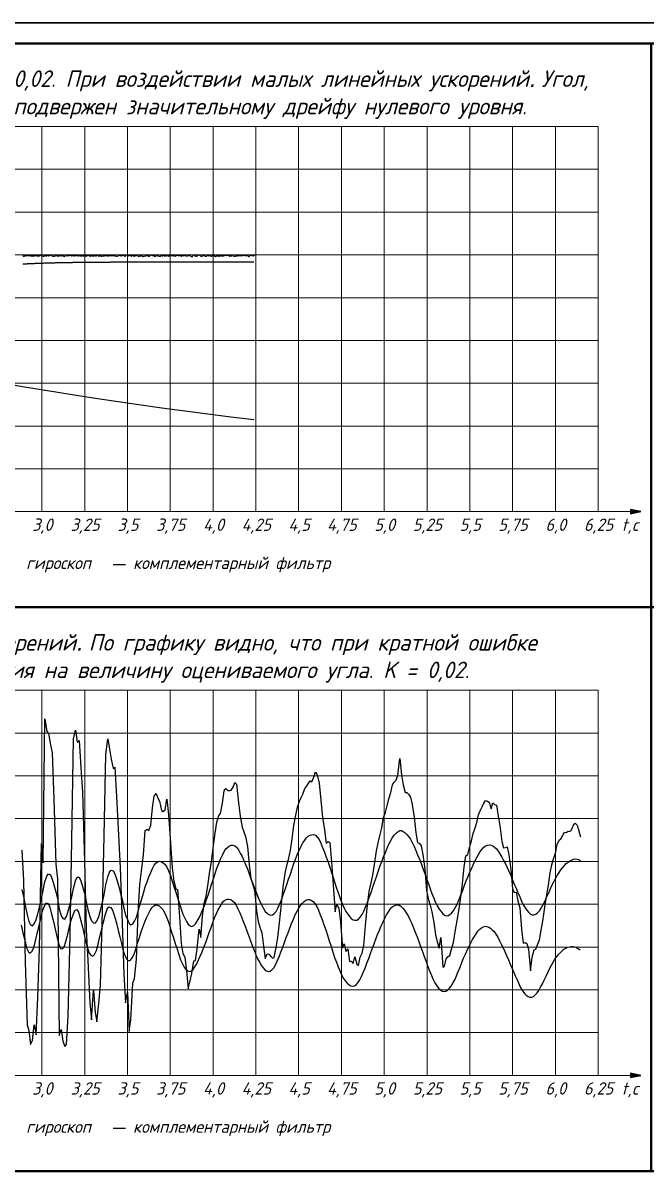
# Model space of a CAD drawing. Header units: inches. Extents: x -14 to 5184, y -66 to 1689.
# Drawn here: x 4742.2 to 4893.3, y 556.9 to 835.2 of the extents above; entities that cross this region are included whole.
import ezdxf

# ---------------------------------------------------------------- set-up
doc = ezdxf.new("R2010")
doc.units = ezdxf.units.IN
doc.header["$MEASUREMENT"] = 0
doc.layers.add('Видимые тонкие (ГОСТ)', color=7, linetype='Continuous', lineweight=25)
doc.layers.add('Видимый контур (ГОСТ)', color=7, linetype='Continuous', lineweight=50)
doc.styles.add('Standart 3.0', font='gost_b.ttf', dxfattribs={"oblique": 15, "height": 3})

msp = doc.modelspace()

# ---------------------------------------------------------------- hatches: boundary and pattern name
at = {"layer": 'Видимые тонкие (ГОСТ)'}
h = msp.add_hatch(color=254, dxfattribs=at)
h.dxf.hatch_style = 1
h.paths.add_polyline_path([(4889.5823, 716.2585), (4889.5823, 716.7585), (4892.0823, 716.7585)])
h.paths.add_polyline_path([(4892.0823, 716.7585), (4889.5823, 716.7585), (4889.5823, 717.2585)])
h = msp.add_hatch(color=254, dxfattribs=at)
h.dxf.hatch_style = 1
h.paths.add_polyline_path([(4889.5823, 579.5918), (4889.5823, 580.0918), (4892.0823, 580.0918)])
h.paths.add_polyline_path([(4892.0823, 580.0918), (4889.5823, 580.0918), (4889.5823, 580.5918)])

# ---------------------------------------------------------------- linework, layer by layer
at = {"layer": 'Видимые тонкие (ГОСТ)', "transparency": 33554684}
for p, q in [((4590.0592, 835.2356), (5184.0592, 835.2356)), ((4590.0592, 835.2356), (5184.0592, 835.2356)), ((4590.0592, 835.2356), (5184.0592, 835.2356)), ((5184.0592, 835.2356), (4590.0592, 835.2356))]:
    msp.add_line(p, q, dxfattribs=at)
at = {"layer": 'Видимые тонкие (ГОСТ)', "color": 254, "lineweight": 18, "ltscale": 0.5}
for p, q in [((4881.7073, 716.7585), (4892.0823, 716.7585)), ((4881.7073, 580.0918), (4892.0823, 580.0918))]:
    msp.add_line(p, q, dxfattribs=at)
at = {"layer": 'Видимые тонкие (ГОСТ)', "color": 254}
for p, q in [((4892.0823, 716.7585), (4889.5823, 717.2585)), ((4889.5823, 717.2585), (4889.5823, 716.2585)), ((4889.5823, 716.2585), (4892.0823, 716.7585)), ((4892.0823, 580.0918), (4889.5823, 580.5918)), ((4889.5823, 580.5918), (4889.5823, 579.5918)), ((4889.5823, 579.5918), (4892.0823, 580.0918))]:
    msp.add_line(p, q, dxfattribs=at)
at = {"layer": 'Видимые тонкие (ГОСТ)', "color": 254, "lineweight": 18}
for points in [[(4622.3323, 810.1335), (4881.7073, 810.1335)], [(4746.8323, 716.7585), (4746.8323, 810.1335)], [(4757.2073, 716.7585), (4757.2073, 810.1335)], [(4767.5823, 716.7585), (4767.5823, 810.1335)], [(4777.9573, 716.7585), (4777.9573, 810.1335)], [(4788.3323, 716.7585), (4788.3323, 810.1335)], [(4798.7073, 716.7585), (4798.7073, 810.1335)], [(4809.0823, 716.7585), (4809.0823, 810.1335)], [(4819.4573, 716.7585), (4819.4573, 810.1335)], [(4829.8323, 716.7585), (4829.8323, 810.1335)], [(4829.8323, 716.7585), (4829.8323, 810.1335)], [(4840.2073, 716.7585), (4840.2073, 810.1335)], [(4850.5823, 716.7585), (4850.5823, 810.1335)], [(4860.9573, 716.7585), (4860.9573, 810.1335)], [(4871.3323, 716.7585), (4871.3323, 810.1335)], [(4881.7073, 716.7585), (4881.7073, 810.1335)], [(4622.3323, 799.7585), (4881.7073, 799.7585)], [(4746.8323, 716.7585), (4746.8323, 799.7585)], [(4757.2073, 716.7585), (4757.2073, 799.7585)], [(4767.5823, 716.7585), (4767.5823, 799.7585)], [(4777.9573, 716.7585), (4777.9573, 799.7585)], [(4788.3323, 716.7585), (4788.3323, 799.7585)], [(4798.7073, 716.7585), (4798.7073, 799.7585)], [(4809.0823, 716.7585), (4809.0823, 799.7585)], [(4819.4573, 716.7585), (4819.4573, 799.7585)], [(4840.2073, 716.7585), (4840.2073, 799.7585)], [(4850.5823, 716.7585), (4850.5823, 799.7585)], [(4860.9573, 716.7585), (4860.9573, 799.7585)], [(4871.3323, 716.7585), (4871.3323, 799.7585)], [(4622.3323, 789.3835), (4877.5823, 789.3835)], [(4622.3323, 789.3835), (4877.5823, 789.3835)], [(4622.3323, 789.3835), (4881.7073, 789.3835)], [(4622.3323, 779.0085), (4881.7073, 779.0085)], [(4622.3323, 768.6335), (4881.7073, 768.6335)], [(4622.3323, 758.2585), (4881.7073, 758.2585)], [(4622.3323, 747.8835), (4881.7073, 747.8835)], [(4622.3323, 747.8835), (4881.7073, 747.8835)], [(4622.3323, 737.5085), (4881.7073, 737.5085)], [(4622.3323, 727.1335), (4881.7073, 727.1335)], [(4622.3323, 727.1335), (4881.7073, 727.1335)], [(4622.3323, 716.7585), (4881.7073, 716.7585)], [(4622.3323, 716.7585), (4881.7073, 716.7585)], [(4622.3323, 716.7585), (4881.7073, 716.7585)], [(4622.3323, 673.4668), (4881.7073, 673.4668)], [(4746.8323, 580.0918), (4746.8323, 673.4668)], [(4757.2073, 580.0918), (4757.2073, 673.4668)], [(4767.5823, 580.0918), (4767.5823, 673.4668)], [(4777.9573, 580.0918), (4777.9573, 673.4668)], [(4788.3323, 580.0918), (4788.3323, 673.4668)], [(4798.7073, 580.0918), (4798.7073, 673.4668)], [(4809.0823, 580.0918), (4809.0823, 673.4668)], [(4819.4573, 580.0918), (4819.4573, 673.4668)], [(4829.8323, 580.0918), (4829.8323, 673.4668)], [(4829.8323, 580.0918), (4829.8323, 673.4668)], [(4840.2073, 580.0918), (4840.2073, 673.4668)], [(4850.5823, 580.0918), (4850.5823, 673.4668)], [(4860.9573, 580.0918), (4860.9573, 673.4668)], [(4871.3323, 580.0918), (4871.3323, 673.4668)], [(4881.7073, 580.0918), (4881.7073, 673.4668)], [(4622.3323, 663.0918), (4881.7073, 663.0918)], [(4746.8323, 580.0918), (4746.8323, 663.0918)], [(4757.2073, 580.0918), (4757.2073, 663.0918)], [(4767.5823, 580.0918), (4767.5823, 663.0918)], [(4777.9573, 580.0918), (4777.9573, 663.0918)], [(4788.3323, 580.0918), (4788.3323, 663.0918)], [(4798.7073, 580.0918), (4798.7073, 663.0918)], [(4809.0823, 580.0918), (4809.0823, 663.0918)], [(4819.4573, 580.0918), (4819.4573, 663.0918)], [(4840.2073, 580.0918), (4840.2073, 663.0918)], [(4850.5823, 580.0918), (4850.5823, 663.0918)], [(4860.9573, 580.0918), (4860.9573, 663.0918)], [(4871.3323, 580.0918), (4871.3323, 663.0918)], [(4622.3323, 652.7168), (4877.5823, 652.7168)], [(4622.3323, 652.7168), (4877.5823, 652.7168)], [(4622.3323, 652.7168), (4881.7073, 652.7168)], [(4622.3323, 642.3418), (4881.7073, 642.3418)], [(4622.3323, 631.9668), (4881.7073, 631.9668)], [(4622.3323, 621.5918), (4881.7073, 621.5918)], [(4622.3323, 611.2168), (4881.7073, 611.2168)], [(4622.3323, 611.2168), (4881.7073, 611.2168)], [(4622.3323, 600.8418), (4881.7073, 600.8418)], [(4622.3323, 590.4668), (4881.7073, 590.4668)], [(4622.3323, 590.4668), (4881.7073, 590.4668)], [(4622.3323, 580.0918), (4881.7073, 580.0918)], [(4622.3323, 580.0918), (4881.7073, 580.0918)], [(4622.3323, 580.0918), (4881.7073, 580.0918)]]:
    msp.add_lwpolyline(points, dxfattribs=at)
at = {"layer": 'Видимый контур (ГОСТ)', "transparency": 33554684}
msp.add_line((5179.0592, 830.2356), (4610.0592, 830.2356), dxfattribs=at)
at = {"layer": 'Видимый контур (ГОСТ)', "ltscale": 0.5}
for p, q in [((4868.2503, 830.2356), (4920.8681, 830.2356)), ((5179.0592, 693.5689), (4610.0592, 693.5689)), ((4610.0592, 556.9022), (5179.0592, 556.9022))]:
    msp.add_line(p, q, dxfattribs=at)
for points in [[(4610.0592, 830.2356), (4894.5592, 830.2356), (4894.5592, 693.5689), (4610.0592, 693.5689)], [(4610.0592, 693.5689), (4894.5592, 693.5689), (4894.5592, 556.9022), (4610.0592, 556.9022)]]:
    msp.add_lwpolyline(points, close=True, dxfattribs=at)
at = {"layer": 'Видимый контур (ГОСТ)', "color": 163, "lineweight": 30, "true_color": 0x4285f4}
for points in [[(4742.2119, 778.9105), (4742.3884, 778.6219), (4742.565, 778.7957), (4742.7415, 778.8618), (4742.9181, 778.754), (4743.0947, 778.761), (4743.2712, 778.8444), (4743.4478, 778.9661), (4743.6243, 778.7193), (4743.8009, 778.9105), (4743.9774, 778.7436), (4744.154, 778.8757), (4744.3305, 778.6984), (4744.5071, 778.8966), (4744.6836, 778.6254), (4744.8602, 778.9661), (4745.0367, 778.6949), (4745.2133, 778.8305), (4745.3898, 778.7818), (4745.5664, 778.827), (4745.743, 778.8653), (4745.9195, 778.6567), (4746.0961, 778.827), (4746.2726, 778.7401), (4746.4492, 778.9209), (4746.6257, 778.9105), (4746.8023, 778.7193), (4746.9788, 778.7853), (4747.1554, 778.7366), (4747.3319, 778.7123), (4747.5085, 778.9522), (4747.685, 778.7888), (4747.8616, 778.8097), (4748.0381, 778.7888), (4748.2147, 778.914), (4748.3913, 778.7227), (4748.5678, 778.9244), (4748.7444, 778.7923), (4748.9209, 778.914), (4749.0975, 779.0356), (4749.274, 778.6706), (4749.4506, 778.7923), (4749.6271, 778.681), (4749.8037, 778.6949), (4749.9802, 778.6984), (4750.1568, 778.8444), (4750.3333, 778.8549), (4750.5099, 778.8618), (4750.6864, 778.7366), (4750.863, 778.7088), (4751.0396, 778.9001), (4751.2161, 778.8131), (4751.3927, 778.8375), (4751.5692, 778.7992), (4751.7458, 778.7575), (4751.9223, 778.8653), (4752.0989, 778.6984), (4752.2754, 778.6254), (4752.452, 778.7645), (4752.6285, 778.8375), (4752.8051, 778.7506), (4752.9816, 778.8688), (4753.1582, 778.8131), (4753.3347, 778.8305), (4753.5113, 778.8618), (4753.6878, 778.9244), (4753.8644, 778.9592), (4754.041, 778.7679), (4754.2175, 778.8618), (4754.3941, 778.8722), (4754.5706, 778.7401), (4754.7472, 778.7575), (4754.9237, 778.8444), (4755.1003, 778.834), (4755.2768, 778.8861), (4755.4534, 778.8236), (4755.6299, 778.8131), (4755.8065, 778.7957), (4755.983, 778.8479), (4756.1596, 778.7784), (4756.3361, 778.8097), (4756.5127, 778.7297), (4756.6892, 778.9313), (4756.8658, 778.7784), (4757.0424, 778.7992), (4757.2189, 778.681), (4757.3955, 778.7888), (4757.572, 778.7575), (4757.7486, 778.7436), (4757.9251, 778.834), (4758.1017, 778.9244), (4758.2782, 778.7888), (4758.4548, 778.7749), (4758.6313, 778.7123), (4758.8079, 778.8236), (4758.9844, 778.7818), (4759.161, 778.7506), (4759.3375, 778.6949), (4759.5141, 778.8027), (4759.6906, 778.9626), (4759.8672, 778.7158), (4760.0437, 778.7888), (4760.2203, 779.0148), (4760.3969, 778.8236), (4760.5734, 778.6984), (4760.75, 778.7784), (4760.9265, 778.8166), (4761.1031, 778.8027), (4761.2796, 778.6463), (4761.4562, 778.7923), (4761.6327, 778.7158), (4761.8093, 778.8236), (4761.9858, 778.9626), (4762.1624, 778.6915), (4762.3389, 778.8514), (4762.5155, 778.8409), (4762.692, 778.754), (4762.8686, 778.7436), (4763.0452, 778.8166), (4763.2217, 778.8688), (4763.3983, 778.8966), (4763.5748, 778.8444), (4763.7514, 778.7853), (4763.9279, 778.8688), (4764.1045, 778.7992), (4764.281, 778.987), (4764.4576, 778.7888), (4764.6341, 778.7193), (4764.8107, 778.7679), (4764.9872, 778.7123), (4765.1638, 778.7332), (4765.3403, 778.7506), (4765.5169, 778.834), (4765.6935, 778.9939), (4765.87, 778.7714), (4766.0466, 778.8236), (4766.2231, 778.7818), (4766.3997, 778.8444), (4766.5762, 778.9105), (4766.7528, 778.7645), (4766.9293, 778.7019), (4767.1059, 778.7193), (4767.2824, 779.0113), (4767.459, 778.9661), (4767.6355, 778.8201), (4767.8121, 778.6984), (4767.9886, 778.9209), (4768.1652, 778.9105), (4768.3418, 778.827), (4768.5183, 778.6497), (4768.6949, 778.8618), (4768.8714, 779.0635), (4769.048, 778.7575), (4769.2245, 778.6254), (4769.4011, 778.9348), (4769.5776, 778.6741), (4769.7542, 778.907), (4769.9307, 778.9522), (4770.1073, 778.7436), (4770.2838, 778.6323), (4770.4604, 778.7401), (4770.637, 778.6289), (4770.8135, 778.8966), (4770.9901, 778.8618), (4771.1666, 778.7645), (4771.3432, 778.6497), (4771.5197, 778.6915), (4771.6963, 778.7714), (4771.8728, 778.6984), (4772.0494, 778.7923), (4772.2259, 778.8479), (4772.4025, 778.9035), (4772.579, 778.6602), (4772.7556, 778.7088), (4772.9321, 778.7366), (4773.1087, 778.9174), (4773.2852, 779.0078), (4773.4618, 778.8827), (4773.6383, 778.8201), (4773.8149, 778.834), (4773.9915, 778.8688), (4774.168, 778.5246), (4774.3446, 778.6775), (4774.5211, 778.7957), (4774.6977, 778.9279), (4774.8742, 778.8027), (4775.0508, 778.7992), (4775.2273, 778.7054), (4775.4039, 778.7227), (4775.5804, 778.7366), (4775.757, 778.834), (4775.9335, 778.8166), (4776.1101, 778.8131), (4776.2866, 778.907), (4776.4632, 778.8549), (4776.6397, 778.7054), (4776.8163, 778.7749), (4776.9929, 778.8027), (4777.1694, 778.8305), (4777.346, 778.7714), (4777.5225, 778.7019), (4777.6991, 778.9105), (4777.8756, 778.615), (4778.0522, 778.8201), (4778.2287, 778.8722), (4778.4053, 778.761), (4778.5818, 778.9313), (4778.7584, 778.7818), (4778.9349, 778.7679), (4779.1115, 778.681), (4779.288, 778.7679), (4779.4646, 778.8653), (4779.6411, 778.9452), (4779.8177, 778.8583), (4779.9943, 778.8618), (4780.1708, 778.9974), (4780.3474, 778.6915), (4780.5239, 778.8201), (4780.7005, 778.6289), (4780.877, 778.9105), (4781.0536, 778.8062), (4781.2301, 778.8201), (4781.4067, 778.9001), (4781.5832, 778.9279), (4781.7598, 778.7853), (4781.9363, 778.6775), (4782.1129, 778.8166), (4782.2894, 778.8688), (4782.466, 778.8583), (4782.6426, 778.9001), (4782.8191, 778.754), (4782.9957, 778.6115), (4783.1722, 778.5837), (4783.3488, 778.6045), (4783.5253, 778.9696), (4783.7019, 778.9835), (4783.8784, 778.7888), (4784.055, 778.6323), (4784.2315, 778.7645), (4784.4081, 778.6323), (4784.5846, 778.8792), (4784.7612, 779.0565), (4784.9377, 778.9452), (4785.1143, 779.0113), (4785.2909, 778.8097), (4785.4674, 778.6254), (4785.644, 778.7088), (4785.8205, 778.8305), (4785.9971, 778.8896), (4786.1736, 779.0426), (4786.3502, 778.7054), (4786.5267, 778.6706), (4786.7033, 778.7297), (4786.8798, 778.7679), (4787.0564, 778.9174), (4787.2329, 778.7749), (4787.4095, 778.8757), (4787.586, 778.761), (4787.7626, 778.6949), (4787.9392, 778.7054), (4788.1157, 778.8792), (4788.2923, 778.7019), (4788.4688, 778.9974), (4788.6454, 778.7297), (4788.8219, 778.7193), (4788.9985, 778.6011), (4789.175, 778.7471), (4789.3516, 778.7645), (4789.5281, 778.8027), (4789.7047, 778.7123), (4789.8812, 778.7227), (4790.0578, 778.9418), (4790.2343, 778.7853), (4790.4109, 778.7923), (4790.5875, 778.754), (4790.764, 778.7575), (4790.9406, 778.7853), (4791.1171, 778.8688), (4791.2937, 778.9105), (4791.4702, 778.8653), (4791.6468, 778.9974), (4791.8233, 778.8861), (4791.9999, 778.9244), (4792.1764, 778.8618), (4792.353, 778.6671), (4792.5295, 778.7401), (4792.7061, 778.7506), (4792.8826, 778.8062), (4793.0592, 778.8896), (4793.2357, 778.8062), (4793.4123, 778.7366), (4793.5889, 778.6671), (4793.7654, 778.6845), (4793.942, 778.8549), (4794.1185, 778.7366), (4794.2951, 778.8688), (4794.4716, 778.8792), (4794.6482, 778.8618), (4794.8247, 778.8479), (4795.0013, 778.7575), (4795.1778, 778.8201), (4795.3544, 778.7957), (4795.5309, 778.9418), (4795.7075, 778.8931), (4795.884, 778.9279), (4796.0606, 778.9592), (4796.2371, 778.7123), (4796.4137, 778.907), (4796.5902, 779.0391), (4796.7668, 778.7992), (4796.9434, 778.6497), (4797.1199, 778.6497), (4797.2965, 778.9001), (4797.473, 778.9765), (4797.6496, 779.0252), (4797.8261, 778.7992), (4798.0027, 778.8236), (4798.1792, 778.7923), (4798.3558, 778.9244)], [(4741.921, 634.6739), (4742.3554, 627.3254), (4742.7898, 607.5344), (4743.2242, 592.356), (4743.6586, 590.9568), (4744.093, 587.5483), (4744.5274, 588.5613), (4744.9618, 592.3269), (4745.3962, 589.9563), (4745.8306, 598.9862), (4746.265, 610.835), (4746.6994, 636.347), (4747.1338, 631.5975), (4747.5682, 666.5545), (4748.0025, 663.4242), (4748.4369, 663.0007), (4748.8713, 660.19), (4749.3057, 658.3093), (4749.7401, 647.0874), (4750.1745, 631.2654), (4750.6089, 627.6866), (4751.0433, 589.7487), (4751.4777, 591.2433), (4751.9121, 588.3537), (4752.3465, 587.1041), (4752.7809, 587.5815), (4753.2153, 594.5024), (4753.6497, 614.0692), (4754.0841, 637.1317), (4754.5185, 661.6597), (4754.9529, 663.7563), (4755.3873, 660.9083), (4755.8217, 661.3068), (4756.2561, 654.7181), (4756.6905, 648.7314), (4757.1249, 631.9961), (4757.5593, 615.4558), (4757.9937, 607.9247), (4758.4281, 597.6784), (4758.8625, 593.5433), (4759.2969, 600.7091), (4759.7312, 595.3452), (4760.1656, 593.0825), (4760.6, 597.5455), (4761.0344, 601.938), (4761.4688, 616.7636), (4761.9032, 638.1904), (4762.3376, 657.861), (4762.772, 661.6639), (4763.2064, 659.1936), (4763.6408, 656.7359), (4764.0752, 654.523), (4764.5096, 654.8178), (4764.944, 647.7267), (4765.3784, 638.3108), (4765.8128, 630.3811), (4766.2472, 617.0086), (4766.6816, 604.6366), (4767.116, 597.6452), (4767.5504, 600.1528), (4767.9848, 590.7327), (4768.4192, 593.589), (4768.8536, 602.4445), (4769.288, 603.5572), (4769.7224, 608.2278), (4770.1568, 619.375), (4770.5912, 626.3706), (4771.0256, 630.269), (4771.4599, 633.5613), (4771.8943, 639.4774), (4772.3287, 639.7555), (4772.7631, 639.4815), (4773.1975, 640.7478), (4773.6319, 644.941), (4774.0663, 647.7558), (4774.5007, 648.4076), (4774.9351, 647.3074), (4775.3695, 646.5684), (4775.8039, 644.2767), (4776.2383, 644.0733), (4776.6727, 644.4469), (4777.1071, 647.0957), (4777.5415, 643.3343), (4777.9759, 636.3512), (4778.4103, 630.3894), (4778.8447, 627.1386), (4779.2791, 625.2787), (4779.7135, 625.1168), (4780.1479, 618.5239), (4780.5823, 612.0598), (4781.0167, 609.6767), (4781.4511, 608.7883), (4781.8855, 605.4379), (4782.3199, 601.062), (4782.7543, 603.0008), (4783.1886, 604.7944), (4783.623, 607.8541), (4784.0574, 607.9372), (4784.4918, 610.7894), (4784.9262, 615.5306), (4785.3606, 613.5253), (4785.795, 618.7979), (4786.2294, 622.2064), (4786.6638, 623.4976), (4787.0982, 626.5948), (4787.5326, 629.5923), (4787.967, 631.8466), (4788.4014, 635.8447), (4788.8358, 638.8463), (4789.2702, 641.5075), (4789.7046, 643.1267), (4790.139, 643.6041), (4790.5734, 646.0578), (4791.0078, 649.1009), (4791.4422, 649.6407), (4791.8766, 649.184), (4792.311, 649.1798), (4792.7454, 649.267), (4793.1798, 649.9894), (4793.6142, 651.0979), (4794.0485, 650.7118), (4794.483, 646.1989), (4794.9173, 642.9274), (4795.3517, 640.2953), (4795.7861, 639.1079), (4796.2205, 638.0367), (4796.6549, 635.5582), (4797.0893, 631.1367), (4797.5237, 627.8901), (4797.9581, 626.3166), (4798.3925, 624.9964), (4798.8269, 620.0061), (4799.2613, 617.4279), (4799.6957, 616.0454), (4800.1301, 614.6753), (4800.5645, 611.3955), (4800.9989, 608.4478), (4801.4333, 609.5563), (4801.8677, 609.4691), (4802.3021, 608.9211), (4802.7365, 608.4976), (4803.1709, 608.6803), (4803.6053, 611.0758), (4804.0397, 613.5378), (4804.4741, 617.0459), (4804.9085, 621.5671), (4805.3429, 625.6855), (4805.7772, 628.9986), (4806.2117, 630.9374), (4806.646, 632.4112), (4807.0804, 634.732), (4807.5148, 637.4472), (4807.9492, 640.6648), (4808.3836, 643.218), (4808.818, 645.1195), (4809.2524, 646.585), (4809.6868, 647.4486), (4810.1212, 648.2789), (4810.5556, 649.6822), (4810.99, 650.1596), (4811.4244, 650.7533), (4811.8588, 651.4715), (4812.2932, 651.264), (4812.7276, 652.3849), (4813.162, 653.6553), (4813.5964, 652.9703), (4814.0308, 650.9733), (4814.4652, 646.7926), (4814.8996, 642.5787), (4815.334, 639.6476), (4815.7684, 636.2889), (4816.2028, 636.8203), (4816.6372, 636.5795), (4817.0716, 631.8632), (4817.5059, 625.0919), (4817.9403, 619.7694), (4818.3747, 621.5256), (4818.8091, 620.6579), (4819.2435, 617.2161), (4819.6779, 610.9139), (4820.1123, 612.0016), (4820.5467, 610.1625), (4820.9811, 610.7728), (4821.4155, 607.6922), (4821.8499, 607.7586), (4822.2843, 607.2106), (4822.7187, 608.8547), (4823.1531, 607.0155), (4823.5875, 606.6917), (4824.0219, 608.7924), (4824.4563, 609.7224), (4824.8907, 611.545), (4825.3251, 616.4232), (4825.7595, 621.4716), (4826.1939, 624.6974), (4826.6283, 626.7442), (4827.0627, 628.6125), (4827.4971, 631.2571), (4827.9315, 634.5618), (4828.3659, 636.4591), (4828.8003, 638.1405), (4829.2346, 640.1458), (4829.669, 642.5745), (4830.1034, 643.791), (4830.5378, 645.4724), (4830.9722, 647.158), (4831.4066, 648.6484), (4831.841, 650.5706), (4832.2754, 651.156), (4832.7098, 651.6667), (4833.1442, 652.8997), (4833.5786, 656.9019), (4834.013, 652.991), (4834.4474, 650.5208), (4834.8818, 648.6941), (4835.3162, 648.6526), (4835.7506, 648.2831), (4836.185, 647.569), (4836.6194, 645.7381), (4837.0538, 642.6908), (4837.4882, 638.8837), (4837.9226, 636.5504), (4838.357, 636.2806), (4838.7914, 635.745), (4839.2258, 633.6567), (4839.6602, 630.0822), (4840.0946, 624.9299), (4840.529, 622.6341), (4840.9633, 621.3761), (4841.3977, 619.703), (4841.8321, 617.1788), (4842.2665, 614.1979), (4842.7009, 612.4832), (4843.1353, 610.9471), (4843.5697, 613.5253), (4844.0041, 606.3554), (4844.4385, 606.6086), (4844.8729, 608.3191), (4845.3073, 608.946), (4845.7417, 609.1494), (4846.1761, 610.7063), (4846.6105, 612.2798), (4847.0449, 614.8746), (4847.4793, 617.6604), (4847.9137, 620.0185), (4848.3481, 622.6216), (4848.7825, 626.6114), (4849.2169, 630.6841), (4849.6513, 633.3329), (4850.0857, 633.6318), (4850.5201, 635.3299), (4850.9545, 636.9449), (4851.3889, 638.7591), (4851.8233, 639.9008), (4852.2577, 641.4204), (4852.692, 643.2595), (4853.1264, 644.2352), (4853.5608, 645.2357), (4853.9952, 646.1076), (4854.4296, 646.7594), (4854.864, 646.5601), (4855.2984, 646.3608), (4855.7328, 644.7085), (4856.1672, 646.1283), (4856.6016, 645.7755), (4857.036, 645.5886), (4857.4704, 642.944), (4857.9048, 640.6481), (4858.3392, 636.8037), (4858.7736, 635.2261), (4859.208, 635.3589), (4859.6424, 635.471), (4860.0768, 633.5737), (4860.5112, 629.9991), (4860.9456, 625.287), (4861.38, 624.4276), (4861.8144, 624.5023), (4862.2488, 622.4389), (4862.6832, 620.6994), (4863.1176, 615.5513), (4863.552, 612.1387), (4863.9864, 612.2964), (4864.4207, 612.0888), (4864.8551, 610.7105), (4865.2896, 605.4379), (4865.7239, 608.7675), (4866.1583, 610.5153), (4866.5927, 610.669), (4867.0271, 611.7359), (4867.4615, 612.9897), (4867.8959, 615.2856), (4868.3303, 617.4528), (4868.7647, 620.8488), (4869.1991, 623.4229), (4869.6335, 626.1837), (4870.0679, 629.1646), (4870.5023, 631.1325), (4870.9367, 632.843), (4871.3711, 633.9889), (4871.8055, 636.0315), (4872.2399, 637.1192), (4872.6743, 637.4763), (4873.1087, 638.2983), (4873.5431, 639.0248), (4873.9775, 638.9709), (4874.4119, 639.2947), (4874.8463, 639.2366), (4875.2807, 639.6351), (4875.7151, 640.7685), (4876.1494, 641.2003), (4876.5838, 640.7312), (4877.0183, 639.3528), (4877.4526, 637.8873)]]:
    msp.add_lwpolyline(points, dxfattribs=at)
at = {"layer": 'Видимый контур (ГОСТ)', "color": 40, "lineweight": 30, "true_color": 0xf4b400}
for points in [[(4742.2119, 776.8245), (4742.3884, 776.8314), (4742.565, 776.8419), (4742.7415, 776.8523), (4742.9181, 776.8592), (4743.0947, 776.8697), (4743.2712, 776.8766), (4743.4478, 776.8905), (4743.6243, 776.8975), (4743.8009, 776.9079), (4743.9774, 776.9149), (4744.154, 776.9253), (4744.3305, 776.9323), (4744.5071, 776.9427), (4744.6836, 776.9462), (4744.8602, 776.9566), (4745.0367, 776.9601), (4745.2133, 776.9705), (4745.3898, 776.9775), (4745.5664, 776.9844), (4745.743, 776.9914), (4745.9195, 776.9948), (4746.0961, 777.0018), (4746.2726, 777.0087), (4746.4492, 777.0157), (4746.6257, 777.0261), (4746.8023, 777.0296), (4746.9788, 777.0331), (4747.1554, 777.04), (4747.3319, 777.0435), (4747.5085, 777.0505), (4747.685, 777.0574), (4747.8616, 777.0644), (4748.0381, 777.0678), (4748.2147, 777.0748), (4748.3913, 777.0783), (4748.5678, 777.0852), (4748.7444, 777.0887), (4748.9209, 777.0991), (4749.0975, 777.1061), (4749.274, 777.1096), (4749.4506, 777.113), (4749.6271, 777.113), (4749.8037, 777.1165), (4749.9802, 777.12), (4750.1568, 777.1235), (4750.3333, 777.1269), (4750.5099, 777.1339), (4750.6864, 777.1374), (4750.863, 777.1374), (4751.0396, 777.1443), (4751.2161, 777.1478), (4751.3927, 777.1513), (4751.5692, 777.1548), (4751.7458, 777.1582), (4751.9223, 777.1617), (4752.0989, 777.1652), (4752.2754, 777.1652), (4752.452, 777.1652), (4752.6285, 777.1721), (4752.8051, 777.1721), (4752.9816, 777.1791), (4753.1582, 777.1826), (4753.3347, 777.1861), (4753.5113, 777.1895), (4753.6878, 777.193), (4753.8644, 777.2), (4754.041, 777.2), (4754.2175, 777.2034), (4754.3941, 777.2104), (4754.5706, 777.2104), (4754.7472, 777.2104), (4754.9237, 777.2139), (4755.1003, 777.2173), (4755.2768, 777.2208), (4755.4534, 777.2243), (4755.6299, 777.2278), (4755.8065, 777.2278), (4755.983, 777.2312), (4756.1596, 777.2347), (4756.3361, 777.2347), (4756.5127, 777.2347), (4756.6892, 777.2417), (4756.8658, 777.2417), (4757.0424, 777.2417), (4757.2189, 777.2417), (4757.3955, 777.2452), (4757.572, 777.2452), (4757.7486, 777.2452), (4757.9251, 777.2452), (4758.1017, 777.2486), (4758.2782, 777.2521), (4758.4548, 777.2521), (4758.6313, 777.2521), (4758.8079, 777.2521), (4758.9844, 777.2556), (4759.161, 777.2556), (4759.3375, 777.2521), (4759.5141, 777.2556), (4759.6906, 777.2591), (4759.8672, 777.2591), (4760.0437, 777.2591), (4760.2203, 777.266), (4760.3969, 777.266), (4760.5734, 777.266), (4760.75, 777.266), (4760.9265, 777.2695), (4761.1031, 777.2695), (4761.2796, 777.266), (4761.4562, 777.2695), (4761.6327, 777.2695), (4761.8093, 777.2695), (4761.9858, 777.273), (4762.1624, 777.273), (4762.3389, 777.2764), (4762.5155, 777.2764), (4762.692, 777.2764), (4762.8686, 777.2764), (4763.0452, 777.2764), (4763.2217, 777.2799), (4763.3983, 777.2834), (4763.5748, 777.2869), (4763.7514, 777.2869), (4763.9279, 777.2869), (4764.1045, 777.2904), (4764.281, 777.2938), (4764.4576, 777.2938), (4764.6341, 777.2938), (4764.8107, 777.2938), (4764.9872, 777.2904), (4765.1638, 777.2904), (4765.3403, 777.2904), (4765.5169, 777.2904), (4765.6935, 777.2973), (4765.87, 777.2938), (4766.0466, 777.2973), (4766.2231, 777.2973), (4766.3997, 777.2973), (4766.5762, 777.3008), (4766.7528, 777.3008), (4766.9293, 777.2973), (4767.1059, 777.2973), (4767.2824, 777.3008), (4767.459, 777.3043), (4767.6355, 777.3043), (4767.8121, 777.3043), (4767.9886, 777.3077), (4768.1652, 777.3077), (4768.3418, 777.3112), (4768.5183, 777.3077), (4768.6949, 777.3077), (4768.8714, 777.3147), (4769.048, 777.3147), (4769.2245, 777.3112), (4769.4011, 777.3147), (4769.5776, 777.3112), (4769.7542, 777.3147), (4769.9307, 777.3182), (4770.1073, 777.3147), (4770.2838, 777.3112), (4770.4604, 777.3112), (4770.637, 777.3077), (4770.8135, 777.3112), (4770.9901, 777.3112), (4771.1666, 777.3112), (4771.3432, 777.3077), (4771.5197, 777.3077), (4771.6963, 777.3043), (4771.8728, 777.3043), (4772.0494, 777.3043), (4772.2259, 777.3077), (4772.4025, 777.3077), (4772.579, 777.3077), (4772.7556, 777.3043), (4772.9321, 777.3043), (4773.1087, 777.3077), (4773.2852, 777.3112), (4773.4618, 777.3147), (4773.6383, 777.3147), (4773.8149, 777.3147), (4773.9915, 777.3147), (4774.168, 777.3112), (4774.3446, 777.3077), (4774.5211, 777.3077), (4774.6977, 777.3112), (4774.8742, 777.3112), (4775.0508, 777.3112), (4775.2273, 777.3112), (4775.4039, 777.3077), (4775.5804, 777.3077), (4775.757, 777.3112), (4775.9335, 777.3112), (4776.1101, 777.3112), (4776.2866, 777.3112), (4776.4632, 777.3147), (4776.6397, 777.3112), (4776.8163, 777.3112), (4776.9929, 777.3147), (4777.1694, 777.3112), (4777.346, 777.3112), (4777.5225, 777.3112), (4777.6991, 777.3112), (4777.8756, 777.3077), (4778.0522, 777.3112), (4778.2287, 777.3112), (4778.4053, 777.3112), (4778.5818, 777.3147), (4778.7584, 777.3147), (4778.9349, 777.3112), (4779.1115, 777.3112), (4779.288, 777.3112), (4779.4646, 777.3112), (4779.6411, 777.3147), (4779.8177, 777.3147), (4779.9943, 777.3182), (4780.1708, 777.3216), (4780.3474, 777.3182), (4780.5239, 777.3182), (4780.7005, 777.3147), (4780.877, 777.3182), (4781.0536, 777.3182), (4781.2301, 777.3182), (4781.4067, 777.3182), (4781.5832, 777.3216), (4781.7598, 777.3216), (4781.9363, 777.3182), (4782.1129, 777.3216), (4782.2894, 777.3216), (4782.466, 777.3216), (4782.6426, 777.3251), (4782.8191, 777.3216), (4782.9957, 777.3182), (4783.1722, 777.3147), (4783.3488, 777.3112), (4783.5253, 777.3147), (4783.7019, 777.3182), (4783.8784, 777.3182), (4784.055, 777.3147), (4784.2315, 777.3147), (4784.4081, 777.3112), (4784.5846, 777.3147), (4784.7612, 777.3182), (4784.9377, 777.3216), (4785.1143, 777.3251), (4785.2909, 777.3251), (4785.4674, 777.3216), (4785.644, 777.3216), (4785.8205, 777.3216), (4785.9971, 777.3216), (4786.1736, 777.3286), (4786.3502, 777.3251), (4786.5267, 777.3216), (4786.7033, 777.3216), (4786.8798, 777.3216), (4787.0564, 777.3251), (4787.2329, 777.3216), (4787.4095, 777.3251), (4787.586, 777.3251), (4787.7626, 777.3216), (4787.9392, 777.3182), (4788.1157, 777.3216), (4788.2923, 777.3182), (4788.4688, 777.3216), (4788.6454, 777.3216), (4788.8219, 777.3216), (4788.9985, 777.3147), (4789.175, 777.3147), (4789.3516, 777.3147), (4789.5281, 777.3147), (4789.7047, 777.3112), (4789.8812, 777.3112), (4790.0578, 777.3147), (4790.2343, 777.3147), (4790.4109, 777.3147), (4790.5875, 777.3112), (4790.764, 777.3112), (4790.9406, 777.3112), (4791.1171, 777.3147), (4791.2937, 777.3147), (4791.4702, 777.3182), (4791.6468, 777.3216), (4791.8233, 777.3216), (4791.9999, 777.3251), (4792.1764, 777.3251), (4792.353, 777.3216), (4792.5295, 777.3216), (4792.7061, 777.3216), (4792.8826, 777.3216), (4793.0592, 777.3216), (4793.2357, 777.3216), (4793.4123, 777.3216), (4793.5889, 777.3182), (4793.7654, 777.3182), (4793.942, 777.3182), (4794.1185, 777.3147), (4794.2951, 777.3182), (4794.4716, 777.3182), (4794.6482, 777.3216), (4794.8247, 777.3216), (4795.0013, 777.3216), (4795.1778, 777.3216), (4795.3544, 777.3216), (4795.5309, 777.3251), (4795.7075, 777.3251), (4795.884, 777.3286), (4796.0606, 777.3321), (4796.2371, 777.3286), (4796.4137, 777.3286), (4796.5902, 777.3356), (4796.7668, 777.3321), (4796.9434, 777.3286), (4797.1199, 777.3251), (4797.2965, 777.3286), (4797.473, 777.3321), (4797.6496, 777.339), (4797.8261, 777.3356), (4798.0027, 777.3356), (4798.1792, 777.3356)], [(4764.099, 703.9331), (4767.099, 703.9331)], [(4741.921, 625.1832), (4742.3554, 623.4519), (4742.7898, 621.3553), (4743.2242, 619.0055), (4743.6586, 617.432), (4744.093, 616.5519), (4744.5274, 616.3443), (4744.9618, 616.7968), (4745.3962, 617.8846), (4745.8306, 619.2837), (4746.265, 620.8904), (4746.6994, 622.9745), (4747.1338, 624.8843), (4747.5682, 626.9892), (4748.0025, 628.4049), (4748.4369, 628.9778), (4748.8713, 628.683), (4749.3057, 627.6493), (4749.7401, 626.2626), (4750.1745, 624.5853), (4750.6089, 622.8707), (4751.0433, 620.4337), (4751.4777, 618.7938), (4751.9121, 618.0963), (4752.3465, 617.9676), (4752.7809, 618.6111), (4753.2153, 619.9064), (4753.6497, 621.5671), (4754.0841, 623.398), (4754.5185, 625.4157), (4754.9529, 627.23), (4755.3873, 628.1184), (4755.8217, 628.1309), (4756.2561, 627.23), (4756.6905, 625.8848), (4757.1249, 624.2283), (4757.5593, 622.277), (4757.9937, 620.2967), (4758.4281, 618.6028), (4758.8625, 617.5317), (4759.2969, 617.0708), (4759.7312, 616.9919), (4760.1656, 617.4486), (4760.6, 618.5903), (4761.0344, 620.0351), (4761.4688, 621.7456), (4761.9032, 623.8505), (4762.3376, 626.3041), (4762.772, 628.2222), (4763.2064, 629.3556), (4763.6408, 629.8081), (4764.0752, 629.6504), (4764.5096, 628.982), (4764.944, 627.7448), (4765.3784, 626.1796), (4765.8128, 624.4899), (4766.2472, 622.7088), (4766.6816, 620.6496), (4767.116, 618.9266), (4767.5504, 617.8472), (4767.9848, 616.9048), (4768.4192, 616.5519), (4768.8536, 616.8466), (4769.288, 617.486), (4769.7224, 618.4782), (4770.1568, 619.8815), (4770.5912, 621.3927), (4771.0256, 622.8624), (4771.4599, 624.2574), (4771.8943, 625.7769), (4772.3287, 627.0473), (4772.7631, 628.2097), (4773.1975, 629.2643), (4773.6319, 630.2358), (4774.0663, 631.037), (4774.5007, 631.5934), (4774.9351, 631.8923), (4775.3695, 631.9919), (4775.8039, 631.8757), (4776.2383, 631.6058), (4776.6727, 631.1865), (4777.1071, 630.597), (4777.5415, 629.7002), (4777.9759, 628.5253), (4778.4103, 627.2092), (4778.8447, 625.8682), (4779.2791, 624.5397), (4779.7135, 623.2153), (4780.1479, 621.7996), (4780.5823, 620.4005), (4781.0167, 619.1882), (4781.4511, 618.2208), (4781.8855, 617.3947), (4782.3199, 616.7304), (4782.7543, 616.3277), (4783.1886, 616.2239), (4783.623, 616.4107), (4784.0574, 616.83), (4784.4918, 617.4777), (4784.9262, 618.3163), (4785.3606, 619.1467), (4785.795, 620.1804), (4786.2294, 621.3097), (4786.6638, 622.4888), (4787.0982, 623.7467), (4787.5326, 625.0545), (4787.967, 626.3706), (4788.4014, 627.7157), (4788.8358, 629.0401), (4789.2702, 630.3063), (4789.7046, 631.473), (4790.139, 632.5192), (4790.5734, 633.4907), (4791.0078, 634.3542), (4791.4422, 634.9977), (4791.8766, 635.4295), (4792.311, 635.7243), (4792.7454, 635.8696), (4793.1798, 635.8737), (4793.6142, 635.7492), (4794.0485, 635.3963), (4794.483, 634.7694), (4794.9173, 634.0013), (4795.3517, 633.1295), (4795.7861, 632.2037), (4796.2205, 631.2114), (4796.6549, 630.132), (4797.0893, 628.9446), (4797.5237, 627.7738), (4797.9581, 626.6487), (4798.3925, 625.4946), (4798.8269, 624.2989), (4799.2613, 623.1987), (4799.6957, 622.2313), (4800.1301, 621.3803), (4800.5645, 620.5831), (4800.9989, 619.8608), (4801.4333, 619.3792), (4801.8677, 619.0719), (4802.3021, 618.9391), (4802.7365, 619.0221), (4803.1709, 619.3169), (4803.6053, 619.8608), (4804.0397, 620.6122), (4804.4741, 621.5505), (4804.9085, 622.6631), (4805.3429, 623.8796), (4805.7772, 625.1417), (4806.2117, 626.3913), (4806.646, 627.6451), (4807.0804, 628.9072), (4807.5148, 630.1735), (4807.9492, 631.4356), (4808.3836, 632.652), (4808.818, 633.7688), (4809.2524, 634.7901), (4809.6868, 635.6911), (4810.1212, 636.4757), (4810.5556, 637.1566), (4810.99, 637.6922), (4811.4244, 638.099), (4811.8588, 638.3523), (4812.2932, 638.4395), (4812.7276, 638.4602), (4813.162, 638.2941), (4813.5964, 637.8831), (4814.0308, 637.2396), (4814.4652, 636.3553), (4814.8996, 635.3091), (4815.334, 634.1798), (4815.7684, 632.9883), (4816.2028, 631.8051), (4816.6372, 630.5845), (4817.0716, 629.2394), (4817.5059, 627.8029), (4817.9403, 626.4287), (4818.3747, 625.2122), (4818.8091, 623.9584), (4819.2435, 622.7295), (4819.6779, 621.5463), (4820.1123, 620.6247), (4820.5467, 619.8317), (4820.9811, 619.1965), (4821.4155, 618.582), (4821.8499, 618.0921), (4822.2843, 617.7725), (4822.7187, 617.6977), (4823.1531, 617.7185), (4823.5875, 617.9634), (4824.0219, 618.4782), (4824.4563, 619.1176), (4824.8907, 619.8981), (4825.3251, 620.8945), (4825.7595, 622.0321), (4826.1939, 623.2277), (4826.6283, 624.4525), (4827.0627, 625.6938), (4827.4971, 626.956), (4827.9315, 628.2347), (4828.3659, 629.4885), (4828.8003, 630.7132), (4829.2346, 631.9089), (4829.669, 633.0714), (4830.1034, 634.1632), (4830.5378, 635.2053), (4830.9722, 636.1602), (4831.4066, 637.0196), (4831.841, 637.7752), (4832.2754, 638.3647), (4832.7098, 638.8173), (4833.1442, 639.1286), (4833.5786, 639.4359), (4834.013, 639.4359), (4834.4474, 639.2407), (4834.8818, 638.9086), (4835.3162, 638.4934), (4835.7506, 637.9662), (4836.185, 637.3227), (4836.6194, 636.538), (4837.0538, 635.6122), (4837.4882, 634.5992), (4837.9226, 633.5488), (4838.357, 632.4943), (4838.7914, 631.4231), (4839.2258, 630.2731), (4839.6602, 629.0401), (4840.0946, 627.7489), (4840.529, 626.52), (4840.9633, 625.3243), (4841.3977, 624.1743), (4841.8321, 623.07), (4842.2665, 622.0404), (4842.7009, 621.1644), (4843.1353, 620.4254), (4843.5697, 619.894), (4844.0041, 619.2961), (4844.4385, 618.9266), (4844.8729, 618.8021), (4845.3073, 618.8477), (4845.7417, 619.0595), (4846.1761, 619.458), (4846.6105, 620.0144), (4847.0449, 620.7451), (4847.4793, 621.6127), (4847.9137, 622.5801), (4848.3481, 623.6305), (4848.7825, 624.7722), (4849.2169, 625.9388), (4849.6513, 627.0722), (4850.0857, 628.135), (4850.5201, 629.1646), (4850.9545, 630.1652), (4851.3889, 631.1284), (4851.8233, 632.0334), (4852.2577, 632.8804), (4852.692, 633.6609), (4853.1264, 634.3542), (4853.5608, 634.9354), (4853.9952, 635.3963), (4854.4296, 635.7326), (4854.864, 635.9152), (4855.2984, 635.9692), (4855.7328, 635.8779), (4856.1672, 635.7243), (4856.6016, 635.4586), (4857.036, 635.0558), (4857.4704, 634.4829), (4857.9048, 633.7937), (4858.3392, 633.0008), (4858.7736, 632.1787), (4859.208, 631.3609), (4859.6424, 630.5139), (4860.0768, 629.5839), (4860.5112, 628.5585), (4860.9456, 627.4708), (4861.38, 626.437), (4861.8144, 625.4489), (4862.2488, 624.4151), (4862.6832, 623.3814), (4863.1176, 622.3517), (4863.552, 621.4384), (4863.9864, 620.7367), (4864.4207, 620.1597), (4864.8551, 619.6283), (4865.2896, 619.184), (4865.7239, 618.9972), (4866.1583, 619.0263), (4866.5927, 619.1965), (4867.0271, 619.5245), (4867.4615, 619.9978), (4867.8959, 620.6288), (4868.3303, 621.3927), (4868.7647, 622.2646), (4869.1991, 623.2028), (4869.6335, 624.1743), (4870.0679, 625.1666), (4870.5023, 626.109), (4870.9367, 626.9933), (4871.3711, 627.8112), (4871.8055, 628.5834), (4872.2399, 629.2767), (4872.6743, 629.9036), (4873.1087, 630.489), (4873.5431, 631.008), (4873.9775, 631.4397), (4874.4119, 631.8009), (4874.8463, 632.0874), (4875.2807, 632.3074), (4875.7151, 632.4818), (4876.1494, 632.5649), (4876.5838, 632.5441), (4877.0183, 632.4237), (4877.4526, 632.0293)], [(4764.099, 567.2665), (4767.099, 567.2665)]]:
    msp.add_lwpolyline(points, dxfattribs=at)
at = {"layer": 'Видимый контур (ГОСТ)', "color": 22, "lineweight": 30, "true_color": 0xdb4437}
msp.add_lwpolyline([(4741.7913, 616.4852), (4742.2257, 614.6751), (4742.6601, 612.8608), (4743.0945, 611.0507), (4743.5289, 610.0211), (4743.9633, 609.7305), (4744.3977, 610.0916), (4744.8321, 611.0424), (4745.2665, 612.7031), (4745.7009, 614.5173), (4746.1353, 616.3275), (4746.5697, 618.1417), (4747.0041, 619.9103), (4747.4385, 621.2098), (4747.8728, 621.9114), (4748.3072, 621.7869), (4748.7416, 620.8528), (4749.176, 619.1921), (4749.6104, 617.3778), (4750.0448, 615.5677), (4750.4792, 613.7534), (4750.9136, 611.9433), (4751.348, 610.8639), (4751.7824, 610.7725), (4752.2168, 611.2749), (4752.6512, 612.5536), (4753.0856, 614.3637), (4753.52, 616.178), (4753.9544, 617.7266), (4754.3888, 619.0053), (4754.8232, 620.0764), (4755.2576, 620.2965), (4755.692, 619.6322), (4756.1264, 618.1708), (4756.5608, 616.3565), (4756.9952, 614.5422), (4757.4296, 612.7321), (4757.864, 611.0009), (4758.2984, 609.7346), (4758.7328, 609.1575), (4759.1672, 609.0247), (4759.6015, 609.39), (4760.0359, 610.3449), (4760.4703, 611.9142), (4760.9047, 613.7285), (4761.3391, 615.5386), (4761.7735, 617.3529), (4762.2079, 619.163), (4762.6423, 620.4002), (4763.0767, 620.9233), (4763.5111, 620.8279), (4763.9455, 620.1594), (4764.3799, 618.9679), (4764.8143, 617.3197), (4765.2487, 615.5096), (4765.6831, 613.6953), (4766.1175, 612.0346), (4766.5519, 610.2992), (4766.9863, 609.0122), (4767.4207, 608.294), (4767.8551, 607.8871), (4768.2895, 607.9992), (4768.7239, 608.5887), (4769.1583, 609.5146), (4769.5927, 610.7144), (4770.0271, 612.126), (4770.4615, 613.5375), (4770.8959, 614.8536), (4771.3302, 616.0617), (4771.7646, 617.2989), (4772.199, 618.312), (4772.6334, 619.2419), (4773.0678, 620.064), (4773.5022, 620.7365), (4773.9366, 621.1974), (4774.371, 621.4132), (4774.8054, 621.3925), (4775.2398, 621.1974), (4775.6742, 620.8279), (4776.1086, 620.3006), (4776.543, 619.6156), (4776.9774, 618.6898), (4777.4118, 617.5107), (4777.8462, 616.178), (4778.2806, 614.7955), (4778.715, 613.4296), (4779.1494, 612.0845), (4779.5838, 610.7227), (4780.0182, 609.3734), (4780.4526, 608.1445), (4780.887, 607.1232), (4781.3214, 606.351), (4781.7558, 605.7698), (4782.1902, 605.421), (4782.6246, 605.2923), (4783.0589, 605.421), (4783.4933, 605.7822), (4783.9277, 606.3842), (4784.3621, 607.173), (4784.7965, 608.0656), (4785.2309, 609.0122), (4785.6653, 610.0709), (4786.0997, 611.1835), (4786.5341, 612.3419), (4786.9685, 613.5417), (4787.4029, 614.7581), (4787.8373, 615.9621), (4788.2717, 617.137), (4788.7061, 618.2621), (4789.1405, 619.3042), (4789.5749, 620.23), (4790.0093, 621.0521), (4790.4437, 621.7661), (4790.8781, 622.3308), (4791.3125, 622.6753), (4791.7469, 622.8248), (4792.1813, 622.8414), (4792.6157, 622.7127), (4793.0501, 622.4346), (4793.4845, 621.9945), (4793.9188, 621.3302), (4794.3533, 620.4708), (4794.7876, 619.5159), (4795.222, 618.5029), (4795.6564, 617.4359), (4796.0908, 616.3025), (4796.5252, 615.111), (4796.9596, 613.8821), (4797.394, 612.7072), (4797.8284, 611.5863), (4798.2628, 610.4445), (4798.6972, 609.336), (4799.1316, 608.3521), (4799.566, 607.5135), (4800.0004, 606.7994), (4800.4348, 606.1891), (4800.8692, 605.7033), (4801.3036, 605.4169), (4801.738, 605.3089), (4802.1724, 605.3795), (4802.6068, 605.6743), (4803.0412, 606.1891), (4803.4756, 606.9115), (4803.91, 607.8082), (4804.3444, 608.8378), (4804.7788, 609.9713), (4805.2132, 611.1545), (4805.6475, 612.3336), (4806.082, 613.496), (4806.5163, 614.6502), (4806.9507, 615.7919), (4807.3851, 616.9087), (4807.8195, 617.984), (4808.2539, 618.9845), (4808.6883, 619.8688), (4809.1227, 620.6535), (4809.5571, 621.3136), (4809.9915, 621.8575), (4810.4259, 622.2809), (4810.8603, 622.5633), (4811.2947, 622.7086), (4811.7291, 622.6961), (4812.1635, 622.5217), (4812.5979, 622.2602), (4813.0323, 621.7786), (4813.4667, 621.0604), (4813.9011, 620.1345), (4814.3355, 619.0385), (4814.7699, 617.847), (4815.2043, 616.6015), (4815.6387, 615.3435), (4816.0731, 614.0565), (4816.5075, 612.7155), (4816.9419, 611.3205), (4817.3762, 609.938), (4817.8106, 608.6967), (4818.245, 607.555), (4818.6794, 606.3718), (4819.1138, 605.255), (4819.5482, 604.2876), (4819.9826, 603.5403), (4820.417, 602.9466), (4820.8514, 602.4858), (4821.2858, 602.0914), (4821.7202, 601.8091), (4822.1546, 601.7094), (4822.589, 601.8132), (4823.0234, 602.0499), (4823.4578, 602.5273), (4823.8922, 603.2414), (4824.3266, 604.0717), (4824.761, 605.0225), (4825.1954, 606.1102), (4825.6298, 607.2602), (4826.0642, 608.4227), (4826.4986, 609.6018), (4826.933, 610.785), (4827.3674, 611.9599), (4827.8018, 613.1099), (4828.2362, 614.2184), (4828.6706, 615.2895), (4829.1049, 616.3191), (4829.5393, 617.2906), (4829.9737, 618.1874), (4830.4081, 619.0136), (4830.8425, 619.7484), (4831.2769, 620.367), (4831.7113, 620.8652), (4832.1457, 621.1932), (4832.5801, 621.3842), (4833.0145, 621.4132), (4833.4489, 621.3634), (4833.8833, 621.0853), (4834.3177, 620.6618), (4834.7521, 620.1304), (4835.1865, 619.5076), (4835.6209, 618.7686), (4836.0553, 617.9175), (4836.4897, 616.9419), (4836.9241, 615.8749), (4837.3585, 614.7747), (4837.7929, 613.6621), (4838.2273, 612.5328), (4838.6617, 611.3704), (4839.0961, 610.1498), (4839.5305, 608.9001), (4839.9649, 607.6671), (4840.3993, 606.5171), (4840.8336, 605.4003), (4841.268, 604.3416), (4841.7024, 603.3535), (4842.1368, 602.4899), (4842.5712, 601.7883), (4843.0056, 601.2403), (4843.44, 600.8417), (4843.8744, 600.5054), (4844.3088, 600.3892), (4844.7432, 600.4764), (4845.1776, 600.7255), (4845.612, 601.1407), (4846.0464, 601.7177), (4846.4808, 602.4318), (4846.9152, 603.2829), (4847.3496, 604.2295), (4847.784, 605.2508), (4848.2184, 606.3219), (4848.6528, 607.4263), (4849.0872, 608.4974), (4849.5216, 609.5021), (4849.956, 610.4487), (4850.3904, 611.3579), (4850.8248, 612.2173), (4851.2592, 613.0269), (4851.6936, 613.77), (4852.128, 614.4426), (4852.5623, 615.028), (4852.9967, 615.5179), (4853.4311, 615.8874), (4853.8655, 616.1282), (4854.2999, 616.2444), (4854.7343, 616.2071), (4855.1687, 616.0493), (4855.6031, 615.7794), (4856.0375, 615.4141), (4856.4719, 614.9366), (4856.9063, 614.318), (4857.3407, 613.5707), (4857.7751, 612.7446), (4858.2095, 611.8727), (4858.6439, 610.9884), (4859.0783, 610.0916), (4859.5127, 609.1451), (4859.9471, 608.1321), (4860.3815, 607.0775), (4860.8159, 606.0313), (4861.2503, 605.0391), (4861.6847, 604.0717), (4862.1191, 603.0753), (4862.5535, 602.0955), (4862.9879, 601.2071), (4863.4223, 600.4847), (4863.8567, 599.9533), (4864.291, 599.5423), (4864.7254, 599.1935), (4865.1599, 599.0275), (4865.5942, 599.0524), (4866.0286, 599.2517), (4866.463, 599.6004), (4866.8974, 600.0861), (4867.3318, 600.7047), (4867.7662, 601.4396), (4868.2006, 602.2824), (4868.635, 603.1874), (4869.0694, 604.1174), (4869.5038, 605.0515), (4869.9382, 605.9607), (4870.3726, 606.7994), (4870.807, 607.5674), (4871.2414, 608.2608), (4871.6758, 608.8794), (4872.1102, 609.4108), (4872.5446, 609.8841), (4872.979, 610.3117), (4873.4134, 610.6646), (4873.8478, 610.9427), (4874.2822, 611.1503), (4874.7166, 611.2915), (4875.151, 611.3621), (4875.5854, 611.3704), (4876.0197, 611.2749), (4876.4541, 611.0839), (4876.8886, 610.8265), (4877.3229, 610.511)], dxfattribs=at)
msp.add_arc((4922.0111, 1807.1781), 1075.2295, 253.8166824, 263.3866908, dxfattribs=at)

# ---------------------------------------------------------------- texts
at = {"layer": 'Видимые тонкие (ГОСТ)', "ltscale": 0.5, "char_height": 4, "attachment_point": 2, "style": 'Standart 3.0'}
for s, width, heights, insert in [('{\\fGOST type B|b0|i0|c204|p0;Коэффициент комплементарного фильтра }K = 0,02{\\fGOST type B|b0|i0|c204|p0;. При воздействии малых линейных ускорений\\fArial|b0|i0|c204|p0;. \\fGOST type B|b0|i0|c204|p0;Угол, вычесленный по показаниям гироскопа, подвержен значительному дрейфу нулевого уровня.}', 263.87709, [14.1091], (4752.3092, 823.7357)), ('{\\fGOST type B|b0|i0|c204|p0;При воздействии сильных линейных ускорений\\fArial|b0|i0|c204|p0;. \\fGOST type B|b0|i0|c204|p0;По графику видно, что при кратной ошибке акселерометра он не оказал влияния на величину оцениваемого угла.} K = 0,02.', 253.63875, [14.5044], (4752.3092, 687.069))]:
    msp.add_mtext_dynamic_manual_height_columns(s, width=width, gutter_width=15, heights=heights, dxfattribs=dict(at, insert=insert))
at = {"layer": 'Видимый контур (ГОСТ)', "lineweight": 30, "char_height": 3, "width": 11.335809, "attachment_point": 2, "style": 'Standart 3.0'}
for s, insert in [('\\pxqc;{\\fGOST type B|b0|i0|c204|p0;3,0}', (4746.9346, 715.092)), ('\\pxqc;{\\fGOST type B|b0|i0|c204|p0;3,25}', (4757.3096, 715.092)), ('\\pxqc;{\\fGOST type B|b0|i0|c204|p0;3,5}', (4767.6846, 715.092)), ('\\pxqc;{\\fGOST type B|b0|i0|c204|p0;3,75}', (4778.0596, 715.092)), ('\\pxqc;{\\fGOST type B|b0|i0|c204|p0;4,0}', (4788.4346, 715.092)), ('\\pxqc;{\\fGOST type B|b0|i0|c204|p0;4,25}', (4798.8096, 715.092)), ('\\pxqc;{\\fGOST type B|b0|i0|c204|p0;4,5}', (4809.1846, 715.092)), ('\\pxqc;{\\fGOST type B|b0|i0|c204|p0;4,75}', (4819.5596, 715.092)), ('\\pxqc;{\\fGOST type B|b0|i0|c204|p0;5,0}', (4829.9346, 715.092)), ('\\pxqc;{\\fGOST type B|b0|i0|c204|p0;5,25}', (4840.3096, 715.092)), ('\\pxqc;{\\fGOST type B|b0|i0|c204|p0;5,5}', (4850.6846, 715.092)), ('\\pxqc;{\\fGOST type B|b0|i0|c204|p0;5,75}', (4861.0596, 715.092)), ('\\pxqc;{\\fGOST type B|b0|i0|c204|p0;6,0}', (4871.4346, 715.092)), ('\\pxqc;{\\fGOST type B|b0|i0|c204|p0;6,25}', (4881.8096, 715.092)), ('\\pxqc;t{\\fGOST type B|b0|i0|c204|p0;,}c', (4889.4809, 715.092)), ('\\pxqc;{\\fGOST type B|b0|i0|c204|p0;3,0}', (4746.9346, 578.4253)), ('\\pxqc;{\\fGOST type B|b0|i0|c204|p0;3,25}', (4757.3096, 578.4253)), ('\\pxqc;{\\fGOST type B|b0|i0|c204|p0;3,5}', (4767.6846, 578.4253)), ('\\pxqc;{\\fGOST type B|b0|i0|c204|p0;3,75}', (4778.0596, 578.4253)), ('\\pxqc;{\\fGOST type B|b0|i0|c204|p0;4,0}', (4788.4346, 578.4253)), ('\\pxqc;{\\fGOST type B|b0|i0|c204|p0;4,25}', (4798.8096, 578.4253)), ('\\pxqc;{\\fGOST type B|b0|i0|c204|p0;4,5}', (4809.1846, 578.4253)), ('\\pxqc;{\\fGOST type B|b0|i0|c204|p0;4,75}', (4819.5596, 578.4253)), ('\\pxqc;{\\fGOST type B|b0|i0|c204|p0;5,0}', (4829.9346, 578.4253)), ('\\pxqc;{\\fGOST type B|b0|i0|c204|p0;5,25}', (4840.3096, 578.4253)), ('\\pxqc;{\\fGOST type B|b0|i0|c204|p0;5,5}', (4850.6846, 578.4253)), ('\\pxqc;{\\fGOST type B|b0|i0|c204|p0;5,75}', (4861.0596, 578.4253)), ('\\pxqc;{\\fGOST type B|b0|i0|c204|p0;6,0}', (4871.4346, 578.4253)), ('\\pxqc;{\\fGOST type B|b0|i0|c204|p0;6,25}', (4881.8096, 578.4253)), ('\\pxqc;t{\\fGOST type B|b0|i0|c204|p0;,}c', (4889.4809, 578.4253))]:
    msp.add_mtext(s, dxfattribs=dict(at, insert=insert))
at = {"layer": 'Видимый контур (ГОСТ)', "lineweight": 30, "char_height": 3, "attachment_point": 4, "style": 'Standart 3.0'}
for s, insert in [('{\\fGOST type B|b0|i0|c204|p0; гироскоп}', (4741.1761, 703.9331)), ('{\\fGOST type B|b0|i0|c204|p0; комплементарный фильтр}', (4767.099, 703.9331)), ('{\\fGOST type B|b0|i0|c204|p0; гироскоп}', (4741.1761, 567.2665)), ('{\\fGOST type B|b0|i0|c204|p0; комплементарный фильтр}', (4767.099, 567.2665))]:
    msp.add_mtext(s, dxfattribs=dict(at, insert=insert))

doc.saveas('drawing.dxf')
